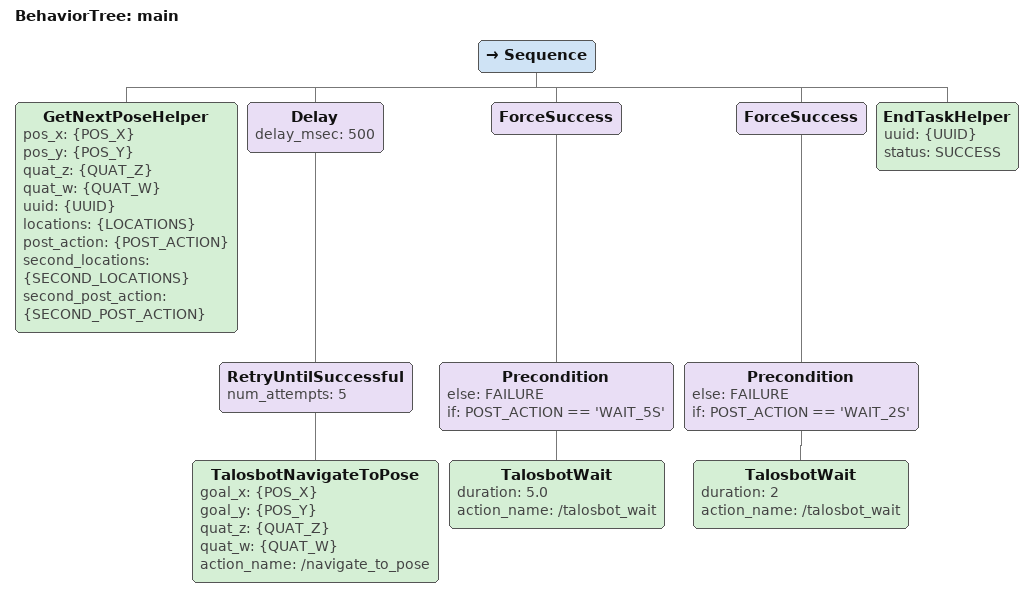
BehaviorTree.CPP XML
<?xml version="1.0" encoding="UTF-8"?>
<root BTCPP_format="4">
  <BehaviorTree ID="main">
    <Sequence>
      <GetNextPoseHelper pos_x="{POS_X}"
                         pos_y="{POS_Y}"
                         quat_z="{QUAT_Z}"
                         quat_w="{QUAT_W}"
                         uuid="{UUID}"
                         locations="{LOCATIONS}"
                         post_action="{POST_ACTION}"
                         second_locations="{SECOND_LOCATIONS}"
                         second_post_action="{SECOND_POST_ACTION}"/>
      <Delay delay_msec="500">
        <RetryUntilSuccessful num_attempts="5">
          <TalosbotNavigateToPose goal_x="{POS_X}"
                                  goal_y="{POS_Y}"
                                  quat_z="{QUAT_Z}"
                                  quat_w="{QUAT_W}"
                                  action_name="/navigate_to_pose"/>
        </RetryUntilSuccessful>
      </Delay>
      <ForceSuccess>
        <Precondition else="FAILURE"
                      if="POST_ACTION == &apos;WAIT_5S&apos;">
          <TalosbotWait duration="5.0"
                        action_name="/talosbot_wait"/>
        </Precondition>
      </ForceSuccess>
      <ForceSuccess>
        <Precondition else="FAILURE"
                      if="POST_ACTION == &apos;WAIT_2S&apos;">
          <TalosbotWait duration="2"
                        action_name="/talosbot_wait"/>
        </Precondition>
      </ForceSuccess>
      <EndTaskHelper uuid="{UUID}"
                     status="SUCCESS"/>
    </Sequence>
  </BehaviorTree>

</root>
